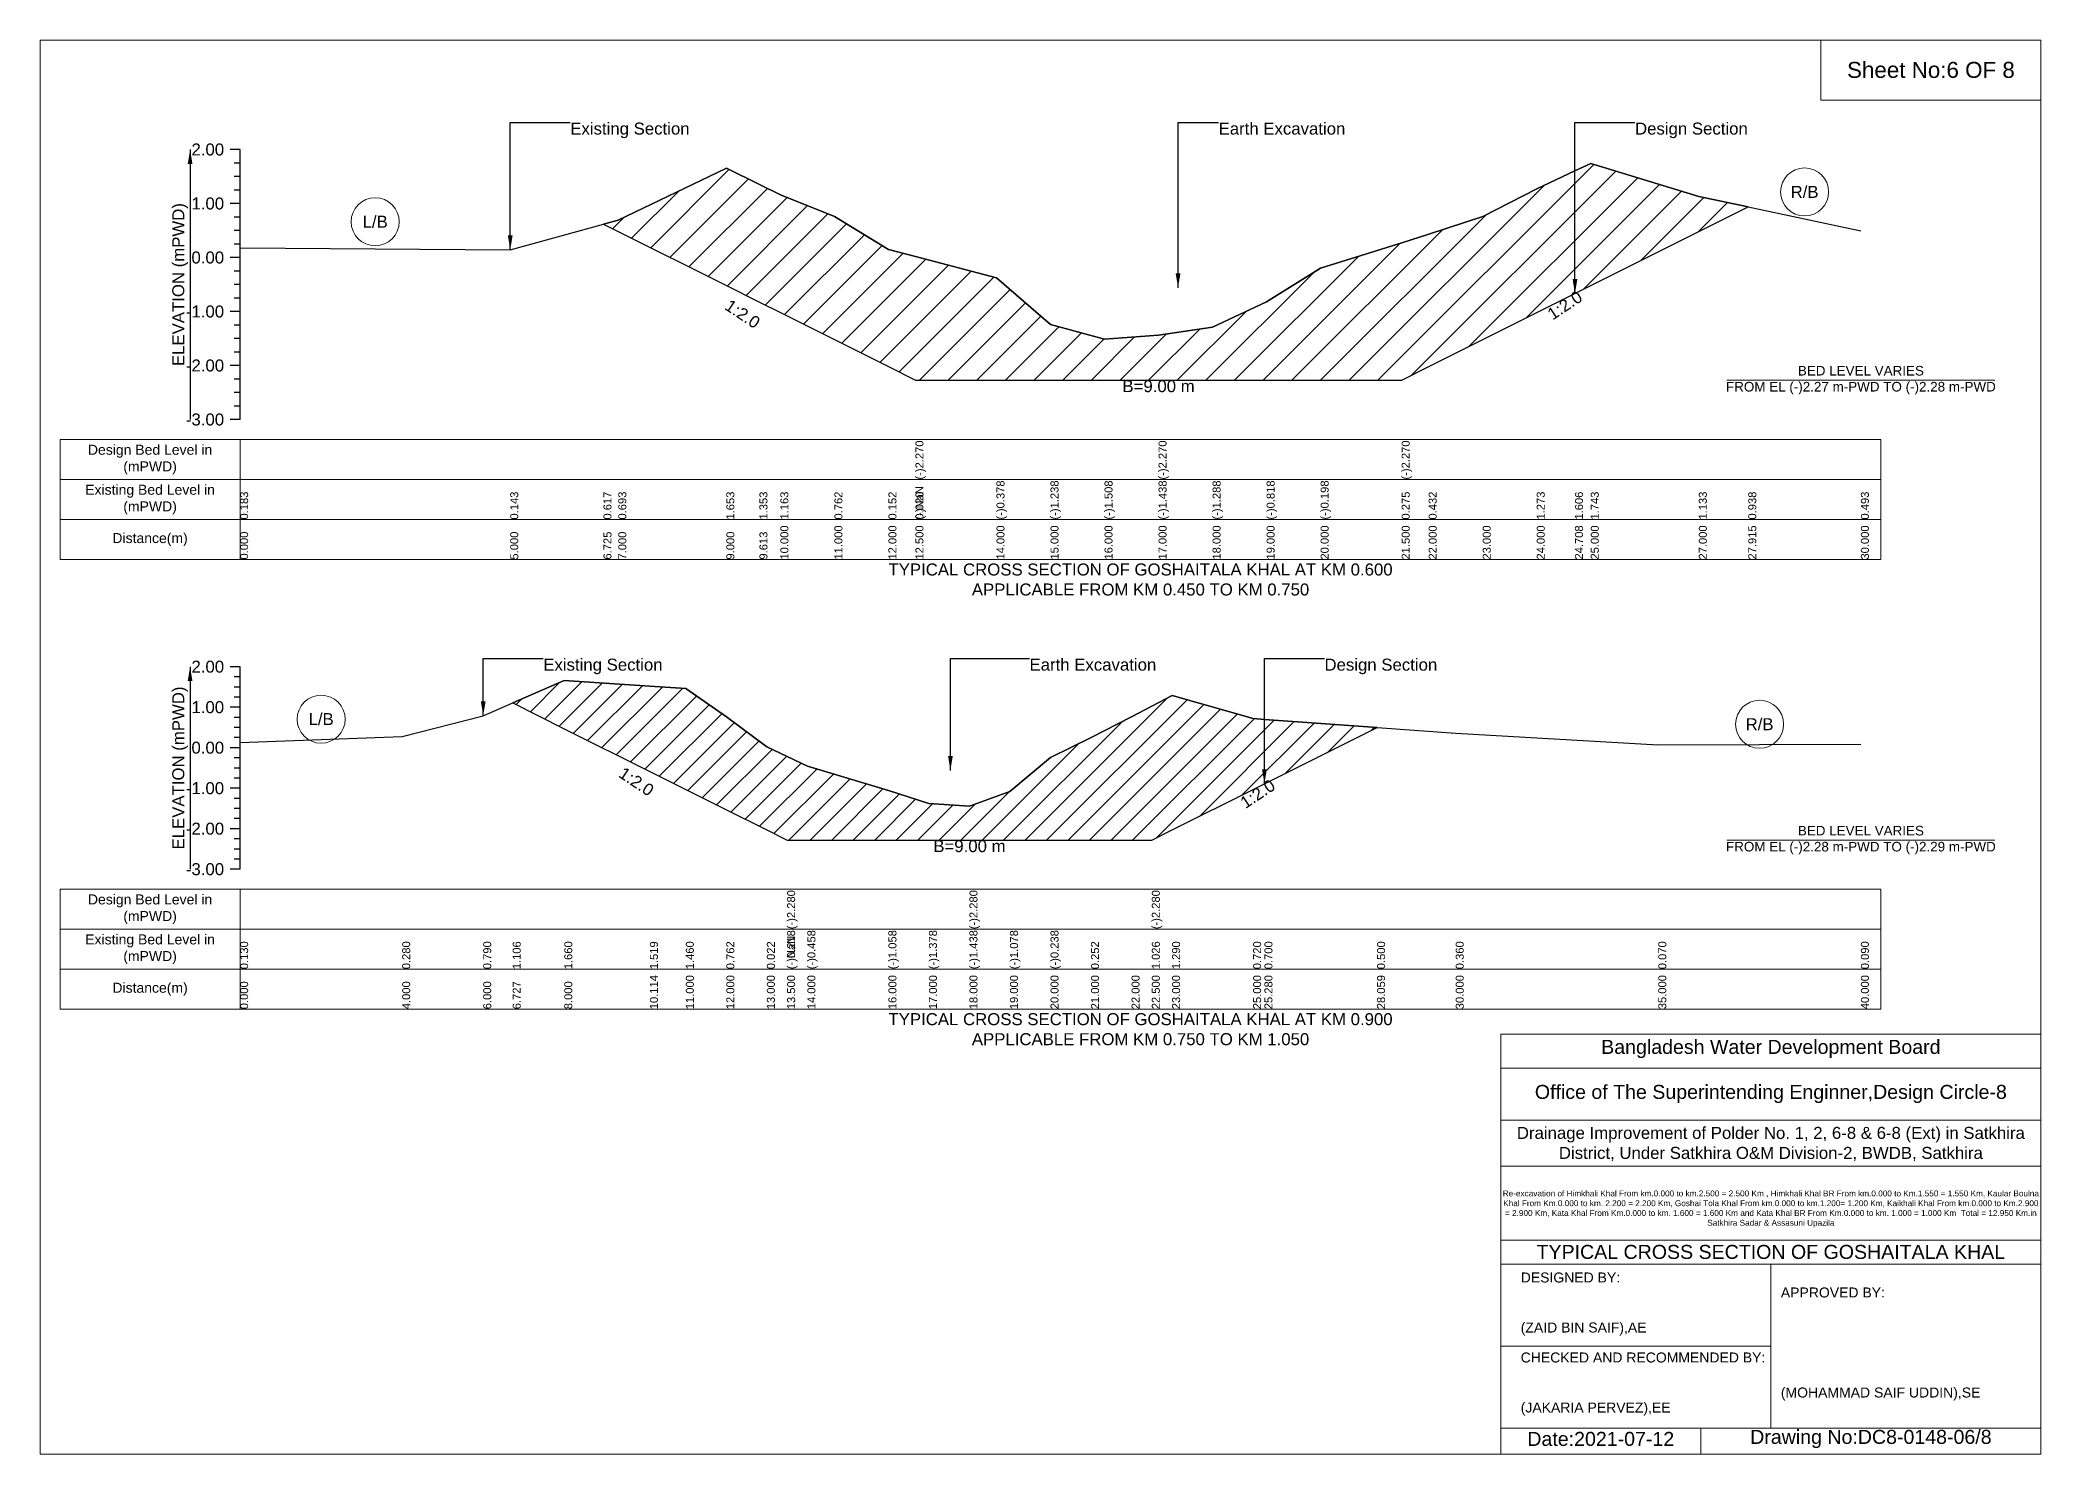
# Model space of a CAD drawing. Header units: inches. Extents: x 91000 to 628000, y -5656 to 0.
# Drawn here: x 250000 to 258000, y -5656 to 0 of the extents above; entities that cross this region are included whole.
import ezdxf

# ---------------------------------------------------------------- set-up
doc = ezdxf.new("R2010")
doc.units = ezdxf.units.IN
doc.header["$LTSCALE"] = 7
doc.header["$MEASUREMENT"] = 0
for name, color, linetype, lineweight in [('Cross section Data Border', 7, 'Continuous', 9), ('Cross Section Labels', 7, 'Continuous', 9), ('Existing_Bed_Level for Xsection', 7, 'Continuous', 25), ('Long Section Border', 7, 'Continuous', 9)]:
    doc.layers.add(name, color=color, linetype=linetype, lineweight=lineweight)
doc.styles.get("Standard").update_dxf_attribs({"font": 'arial.ttf'})
doc.dimstyles.get("Standard").update_dxf_attribs({"dimtxt": 0.18, "dimasz": 0.18, "dimexe": 0.18, "dimexo": 0.0625, "dimgap": 0.09, "dimtad": 0, "dimtih": 1, "dimtoh": 1, "dimdec": 4, "dimzin": 0, "dimdsep": 46, "dimtxsty": 'Standard', "dimcen": 0.09, "dimadec": 0, "dimazin": 0, "dimtfac": 1, "dimtdec": 4, "dimtofl": 0, "dimtmove": 0, "dimatfit": 3, "dimfxl": 1, "dimtolj": 1, "dimtzin": 0, "dimarcsym": 0})

msp = doc.modelspace()

# ---------------------------------------------------------------- hatches: boundary and pattern name
at = {"layer": 'Existing_Bed_Level for Xsection'}
h = msp.add_hatch(dxfattribs=at)
h.set_pattern_fill('ANSI31', color=256, scale=648, style=0)
h.paths.add_polyline_path([(252252.6, -736.9), (252312, -766.6), (252744, -982.6), (252876.3, -1048.8), (252960, -1090.6), (253176, -1198.6), (253392, -1306.6), (253500, -1360.6), (253824, -1360.6), (254040, -1360.6), (254256, -1360.6), (254472, -1360.6), (254688, -1360.6), (254904, -1360.6), (255120, -1360.6), (255444, -1360.6), (255552, -1306.6), (255768, -1198.6), (255984, -1090.6), (256136.9, -1014.2), (256200, -982.6), (256632, -766.6), (256829.7, -667.7), (256632, -625.5), (256200, -493.8), (256136.9, -523.5), (255984, -595.3), (255768, -705.7), (255552, -777), (255444, -811), (255120, -913), (254904, -1047), (254688, -1148.5), (254472, -1180.9), (254256, -1196), (254040, -1137.7), (253824, -951.9), (253500, -866.1), (253392, -837.4), (253176, -705.7), (252960, -619.1), (252876.3, -578.1), (252744, -513.2), (252312, -720.6)])
h = msp.add_hatch(dxfattribs=at)
h.set_pattern_fill('ANSI31', color=256, scale=486, style=0)
h.paths.add_polyline_path([(251889.8, -2651.8), (252096, -2754.9), (252438.4, -2926.1), (252582, -2997.9), (252744, -3078.9), (252906, -3159.9), (252987, -3200.4), (253068, -3200.4), (253392, -3200.4), (253554, -3200.4), (253716, -3200.4), (253878, -3200.4), (254040, -3200.4), (254202, -3200.4), (254364, -3200.4), (254445, -3200.4), (254526, -3159.9), (254850, -2997.9), (254895.3, -2975.2), (255345.6, -2750.1), (254895.3, -2717.7), (254850, -2714.4), (254526, -2622.1), (254445, -2664.8), (254364, -2707.6), (254202, -2790.2), (254040, -2869.6), (253878, -3005.7), (253716, -3064), (253554, -3054.3), (253392, -3002.4), (253068, -2905.2), (252987, -2866.4), (252906, -2827.5), (252744, -2707.6), (252582, -2594.5), (252438.4, -2585), (252096, -2562.1)])

# ---------------------------------------------------------------- linework, layer by layer
at = {"layer": 'Cross section Data Border'}
for points in [[(250080, -1598.3), (257360, -1598.3), (257360, -2078.3), (250080, -2078.3)], [(250080, -3397), (257360, -3397), (257360, -3877), (250080, -3877)]]:
    msp.add_lwpolyline(points, close=True, dxfattribs=at)
for points in [[(250800, -1598.3), (250800, -2078.3)], [(250080, -1758.3), (257360, -1758.3)], [(250080, -1918.3), (257360, -1918.3)], [(250800, -3397), (250800, -3877)], [(250080, -3557), (257360, -3557)], [(250080, -3717), (257360, -3717)]]:
    msp.add_lwpolyline(points, dxfattribs=at)
at = {"layer": 'Cross Section Labels'}
for points in [[(256744.2, -1360.6), (257815.8, -1360.6)], [(256744.2, -3200.4), (257815.8, -3200.4)]]:
    msp.add_lwpolyline(points, dxfattribs=at)
for centre in [(257054.9, -607.8), (251340, -727.1), (251124, -2716.8), (256875, -2737.1)]:
    msp.add_circle(centre, 96, dxfattribs=at)
at = {"layer": 'Existing_Bed_Level for Xsection'}
for points in [[(250800, -438.3), (250760, -438.3)], [(250800, -1518.3), (250800, -1302.3), (250800, -1086.3), (250800, -870.3), (250800, -654.3), (250800, -438.3)], [(250800, -492.3), (250776, -492.3)], [(250800, -546.3), (250776, -546.3)], [(250800, -830.7), (251880, -839.4), (252252.6, -736.9), (252312, -720.6), (252744, -513.2), (252876.3, -578.1), (252960, -619.1), (253176, -705.7), (253392, -837.4), (253500, -866.1), (253500, -866.1), (253824, -951.9), (254040, -1137.7), (254256, -1196), (254472, -1180.9), (254472, -1180.9), (254688, -1148.5), (254904, -1047), (255120, -913), (255444, -811), (255444, -811), (255552, -777), (255768, -705.7), (255984, -595.3), (256136.9, -523.5), (256200, -493.8), (256632, -625.5), (256829.7, -667.7), (257280, -763.8)], [(250800, -600.3), (250776, -600.3)], [(250800, -654.3), (250760, -654.3)], [(250800, -708.3), (250776, -708.3)], [(250800, -762.3), (250776, -762.3)], [(250800, -870.3), (250760, -870.3)], [(250800, -816.3), (250776, -816.3)], [(250800, -924.3), (250776, -924.3)], [(250800, -978.3), (250776, -978.3)], [(250800, -1032.3), (250776, -1032.3)], [(250800, -1086.3), (250760, -1086.3)], [(250800, -1140.3), (250776, -1140.3)], [(250800, -1194.3), (250776, -1194.3)], [(250800, -1248.3), (250776, -1248.3)], [(250800, -1302.3), (250760, -1302.3)], [(250800, -1356.3), (250776, -1356.3)], [(250800, -1410.3), (250776, -1410.3)], [(250800, -1518.3), (250760, -1518.3)], [(250800, -1464.3), (250776, -1464.3)], [(250800, -2507), (250760, -2507)], [(250800, -2547.5), (250776, -2547.5)], [(250800, -3317), (250800, -3155), (250800, -2993), (250800, -2831), (250800, -2669), (250800, -2507)], [(250800, -2588), (250776, -2588)], [(250800, -2628.5), (250776, -2628.5)], [(250800, -2810), (251448, -2785.7), (251772, -2703.1), (251889.8, -2651.8), (252096, -2562.1), (252438.4, -2585), (252582, -2594.5), (252744, -2707.6), (252906, -2827.5), (252987, -2866.4), (252987, -2866.4), (253068, -2905.2), (253392, -3002.4), (253554, -3054.3), (253716, -3064), (253716, -3064), (253878, -3005.7), (254040, -2869.6), (254202, -2790.2), (254364, -2707.6), (254445, -2664.8), (254445, -2664.8), (254526, -2622.1), (254850, -2714.4), (254895.3, -2717.7), (255345.6, -2750.1), (255660, -2772.7), (256470, -2819.7), (257280, -2816.5)], [(250800, -2669), (250760, -2669)], [(250800, -2709.5), (250776, -2709.5)], [(250800, -2750), (250776, -2750)], [(250800, -2790.5), (250776, -2790.5)], [(250800, -2831), (250760, -2831)], [(250800, -2871.5), (250776, -2871.5)], [(250800, -2912), (250776, -2912)], [(250800, -2952.5), (250776, -2952.5)], [(250800, -2993), (250760, -2993)], [(250800, -3033.5), (250776, -3033.5)], [(250800, -3074), (250776, -3074)], [(250800, -3114.5), (250776, -3114.5)], [(250800, -3155), (250760, -3155)], [(250800, -3195.5), (250776, -3195.5)], [(250800, -3236), (250776, -3236)], [(250800, -3276.5), (250776, -3276.5)], [(250800, -3317), (250760, -3317)]]:
    msp.add_lwpolyline(points, dxfattribs=at)
for points in [[(252252.6, -736.9), (252312, -766.6), (252744, -982.6), (252876.3, -1048.8), (252960, -1090.6), (253176, -1198.6), (253392, -1306.6), (253500, -1360.6), (253500, -1360.6), (253824, -1360.6), (254040, -1360.6), (254256, -1360.6), (254472, -1360.6), (254472, -1360.6), (254688, -1360.6), (254904, -1360.6), (255120, -1360.6), (255444, -1360.6), (255444, -1360.6), (255552, -1306.6), (255768, -1198.6), (255984, -1090.6), (256136.9, -1014.2), (256200, -982.6), (256632, -766.6), (256829.7, -667.7), (256632, -625.5), (256200, -493.8), (256136.9, -523.5), (255984, -595.3), (255768, -705.7), (255552, -777), (255444, -811), (255444, -811), (255120, -913), (254904, -1047), (254688, -1148.5), (254472, -1180.9), (254472, -1180.9), (254256, -1196), (254040, -1137.7), (253824, -951.9), (253500, -866.1), (253500, -866.1), (253392, -837.4), (253176, -705.7), (252960, -619.1), (252876.3, -578.1), (252744, -513.2), (252312, -720.6)], [(251889.8, -2651.8), (251889.8, -2651.8), (252096, -2754.9), (252438.4, -2926.1), (252582, -2997.9), (252744, -3078.9), (252906, -3159.9), (252987, -3200.4), (252987, -3200.4), (253068, -3200.4), (253392, -3200.4), (253554, -3200.4), (253716, -3200.4), (253716, -3200.4), (253878, -3200.4), (254040, -3200.4), (254202, -3200.4), (254364, -3200.4), (254445, -3200.4), (254445, -3200.4), (254526, -3159.9), (254850, -2997.9), (254895.3, -2975.2), (255345.6, -2750.1), (255345.6, -2750.1), (255345.6, -2750.1), (254895.3, -2717.7), (254850, -2714.4), (254526, -2622.1), (254445, -2664.8), (254445, -2664.8), (254364, -2707.6), (254202, -2790.2), (254040, -2869.6), (253878, -3005.7), (253716, -3064), (253716, -3064), (253554, -3054.3), (253392, -3002.4), (253068, -2905.2), (252987, -2866.4), (252987, -2866.4), (252906, -2827.5), (252744, -2707.6), (252582, -2594.5), (252438.4, -2585), (252096, -2562.1), (251889.8, -2651.8)]]:
    msp.add_lwpolyline(points, close=True, dxfattribs=at)
at = {"layer": 'Long Section Border'}
for points in [[(250000, 0), (258000, 0), (258000, -5656), (250000, -5656)], [(257120, 0), (258000, 0), (258000, -240), (257120, -240)]]:
    msp.add_lwpolyline(points, close=True, dxfattribs=at)
for points in [[(255840, -5656), (255840, -3976), (258000, -3976)], [(255840, -4112), (258000, -4112)], [(255840, -4320), (258000, -4320)], [(255840, -4504), (258000, -4504)], [(255840, -4800), (258000, -4800)], [(255840, -4896), (258000, -4896)], [(256920, -4896), (256920, -5552)], [(255840, -5224), (256920, -5224)], [(255840, -5552), (258000, -5552)], [(256640, -5552), (256640, -5656)]]:
    msp.add_lwpolyline(points, dxfattribs=at)

# ---------------------------------------------------------------- texts
at = {"layer": 'Cross section Data Border', "char_height": 40, "width": 640, "attachment_point": 5}
for s, insert in [('Design Bed Level in (mPWD)', (250440, -1678.3)), ('Existing Bed Level in (mPWD)', (250440, -1838.3)), ('Distance(m)', (250440, -1998.3)), ('Design Bed Level in (mPWD)', (250440, -3477)), ('Existing Bed Level in (mPWD)', (250440, -3637)), ('Distance(m)', (250440, -3797))]:
    msp.add_mtext(s, dxfattribs=dict(at, insert=insert))
at = {"layer": 'Cross Section Labels'}
for s, insert, char_height, attachment_point in [('Existing Section', (252120, -330.3), 48, 1), ('Earth Excavation', (254712, -330.3), 48, 1), ('Design Section', (256376.9, -330.3), 48, 1), ('R/B', (257054.9, -607.8), 48, 5), ('L/B', (251340, -727.1), 48, 5), ('B=9.00 m', (254472, -1360.6), 48, 2), ('BED LEVEL VARIES ^JFROM EL (-)2.27 m-PWD TO (-)2.28 m-PWD', (257280, -1360.6), 38.4, 5), ('TYPICAL CROSS SECTION OF GOSHAITALA KHAL AT KM 0.600^JAPPLICABLE FROM KM 0.450 TO KM 0.750', (254400, -2158.3), 48, 5), ('Existing Section', (252012, -2474.6), 48, 1), ('Earth Excavation', (253956, -2474.6), 48, 1), ('Design Section', (255135.3, -2474.6), 48, 1), ('L/B', (251124, -2716.8), 48, 5), ('R/B', (256875, -2737.1), 48, 5), ('B=9.00 m', (253716, -3200.4), 48, 2), ('BED LEVEL VARIES ^JFROM EL (-)2.28 m-PWD TO (-)2.29 m-PWD', (257280, -3200.4), 38.4, 5), ('TYPICAL CROSS SECTION OF GOSHAITALA KHAL AT KM 0.900^JAPPLICABLE FROM KM 0.750 TO KM 1.050', (254400, -3957), 48, 5)]:
    msp.add_mtext(s, dxfattribs=dict(at, insert=insert, char_height=char_height, attachment_point=attachment_point))
at = {"layer": 'Cross Section Labels', "char_height": 48, "attachment_point": 2}
for insert, rotation in [((256082.9, -1041.2), 33.69007), ((252822.3, -1075.8), 326.30993), ((252397.9, -2946.4), 326.30993), ((254854.8, -2995.5), 33.69007)]:
    msp.add_mtext('1:2.0', dxfattribs=dict(at, insert=insert, rotation=rotation))
at = {"layer": 'Existing_Bed_Level for Xsection', "char_height": 48, "attachment_point": 6}
for s, insert in [('2.00', (250736, -438.3)), ('1.00', (250736, -654.3)), ('0.00', (250736, -870.3)), ('-1.00', (250736, -1086.3)), ('-2.00', (250736, -1302.3)), ('-3.00', (250736, -1518.3)), ('2.00', (250736, -2507)), ('1.00', (250736, -2669)), ('0.00', (250736, -2831)), ('-1.00', (250736, -2993)), ('-2.00', (250736, -3155)), ('-3.00', (250736, -3317))]:
    msp.add_mtext(s, dxfattribs=dict(at, insert=insert))
at = {"layer": 'Existing_Bed_Level for Xsection', "rotation": 90}
for s, insert, char_height, attachment_point in [('ELEVATION (mPWD)', (250560, -978.3), 48, 5), ('(-)2.270', (253500, -1758.3), 32, 1), ('(-)2.270', (254472, -1758.3), 32, 1), ('(-)2.270', (255444, -1758.3), 32, 1), ('0.183', (250800, -1918.3), 32, 1), ('0.143', (251880, -1918.3), 32, 1), ('0.617', (252252.6, -1918.3), 32, 1), ('0.693', (252312, -1918.3), 32, 1), ('1.653', (252744, -1918.3), 32, 1), ('1.353', (252876.3, -1918.3), 32, 1), ('1.163', (252960, -1918.3), 32, 1), ('0.762', (253176, -1918.3), 32, 1), ('0.762', (253176, -1918.3), 32, 1), ('0.152', (253392, -1918.3), 32, 1), ('(-)NaN', (253500, -1918.3), 32, 1), ('0.020', (253500, -1918.3), 32, 1), ('0.020', (253500, -1918.3), 32, 1), ('(-)0.378', (253824, -1918.3), 32, 1), ('(-)1.238', (254040, -1918.3), 32, 1), ('(-)1.508', (254256, -1918.3), 32, 1), ('(-)1.438', (254472, -1918.3), 32, 1), ('(-)1.438', (254472, -1918.3), 32, 1), ('(-)1.438', (254472, -1918.3), 32, 1), ('(-)1.288', (254688, -1918.3), 32, 1), ('(-)0.818', (254904, -1918.3), 32, 1), ('(-)0.198', (255120, -1918.3), 32, 1), ('0.275', (255444, -1918.3), 32, 1), ('0.275', (255444, -1918.3), 32, 1), ('0.275', (255444, -1918.3), 32, 1), ('0.432', (255552, -1918.3), 32, 1), ('1.273', (255984, -1918.3), 32, 1), ('1.606', (256136.9, -1918.3), 32, 1), ('1.743', (256200, -1918.3), 32, 1), ('1.133', (256632, -1918.3), 32, 1), ('0.938', (256829.7, -1918.3), 32, 1), ('0.493', (257280, -1918.3), 32, 1), ('0.000', (250800, -2078.3), 32, 1), ('5.000', (251880, -2078.3), 32, 1), ('6.725', (252252.6, -2078.3), 32, 1), ('7.000', (252312, -2078.3), 32, 1), ('9.000', (252744, -2078.3), 32, 1), ('9.613', (252876.3, -2078.3), 32, 1), ('10.000', (252960, -2078.3), 32, 1), ('11.000', (253176, -2078.3), 32, 1), ('12.000', (253392, -2078.3), 32, 1), ('12.500', (253500, -2078.3), 32, 1), ('12.500', (253500, -2078.3), 32, 1), ('12.500', (253500, -2078.3), 32, 1), ('14.000', (253824, -2078.3), 32, 1), ('15.000', (254040, -2078.3), 32, 1), ('16.000', (254256, -2078.3), 32, 1), ('17.000', (254472, -2078.3), 32, 1), ('17.000', (254472, -2078.3), 32, 1), ('17.000', (254472, -2078.3), 32, 1), ('18.000', (254688, -2078.3), 32, 1), ('19.000', (254904, -2078.3), 32, 1), ('20.000', (255120, -2078.3), 32, 1), ('21.500', (255444, -2078.3), 32, 1), ('21.500', (255444, -2078.3), 32, 1), ('21.500', (255444, -2078.3), 32, 1), ('22.000', (255552, -2078.3), 32, 1), ('23.000', (255768, -2078.3), 32, 1), ('24.000', (255984, -2078.3), 32, 1), ('24.708', (256136.9, -2078.3), 32, 1), ('25.000', (256200, -2078.3), 32, 1), ('27.000', (256632, -2078.3), 32, 1), ('27.915', (256829.7, -2078.3), 32, 1), ('30.000', (257280, -2078.3), 32, 1), ('ELEVATION (mPWD)', (250560, -2912), 48, 5), ('(-)2.280', (252987, -3557), 32, 1), ('(-)2.280', (253716, -3557), 32, 1), ('(-)2.280', (254445, -3557), 32, 1), ('(-)0.218', (252987, -3717), 32, 1), ('(-)0.218', (252987, -3717), 32, 1), ('(-)NaN', (252987, -3717), 32, 1), ('(-)NaN', (252987, -3717), 32, 1), ('(-)0.458', (253068, -3717), 32, 1), ('(-)1.058', (253392, -3717), 32, 1), ('(-)1.378', (253554, -3717), 32, 1), ('(-)1.438', (253716, -3717), 32, 1), ('(-)1.438', (253716, -3717), 32, 1), ('(-)1.438', (253716, -3717), 32, 1), ('(-)1.078', (253878, -3717), 32, 1), ('(-)0.238', (254040, -3717), 32, 1), ('0.130', (250800, -3717), 32, 1), ('0.280', (251448, -3717), 32, 1), ('0.790', (251772, -3717), 32, 1), ('1.106', (251889.8, -3717), 32, 1), ('1.660', (252096, -3717), 32, 1), ('1.519', (252438.4, -3717), 32, 1), ('1.460', (252582, -3717), 32, 1), ('0.762', (252744, -3717), 32, 1), ('0.762', (252744, -3717), 32, 1), ('0.022', (252906, -3717), 32, 1), ('0.252', (254202, -3717), 32, 1), ('1.026', (254445, -3717), 32, 1), ('1.026', (254445, -3717), 32, 1), ('1.290', (254526, -3717), 32, 1), ('0.720', (254850, -3717), 32, 1), ('0.700', (254895.3, -3717), 32, 1), ('0.500', (255345.6, -3717), 32, 1), ('0.360', (255660, -3717), 32, 1), ('0.070', (256470, -3717), 32, 1), ('0.090', (257280, -3717), 32, 1), ('10.114', (252438.4, -3877), 32, 1), ('11.000', (252582, -3877), 32, 1), ('12.000', (252744, -3877), 32, 1), ('13.000', (252906, -3877), 32, 1), ('13.500', (252987, -3877), 32, 1), ('13.500', (252987, -3877), 32, 1), ('13.500', (252987, -3877), 32, 1), ('14.000', (253068, -3877), 32, 1), ('16.000', (253392, -3877), 32, 1), ('17.000', (253554, -3877), 32, 1), ('18.000', (253716, -3877), 32, 1), ('18.000', (253716, -3877), 32, 1), ('18.000', (253716, -3877), 32, 1), ('19.000', (253878, -3877), 32, 1), ('20.000', (254040, -3877), 32, 1), ('21.000', (254202, -3877), 32, 1), ('22.000', (254364, -3877), 32, 1), ('22.500', (254445, -3877), 32, 1), ('22.500', (254445, -3877), 32, 1), ('22.500', (254445, -3877), 32, 1), ('23.000', (254526, -3877), 32, 1), ('25.000', (254850, -3877), 32, 1), ('25.280', (254895.3, -3877), 32, 1), ('28.059', (255345.6, -3877), 32, 1), ('30.000', (255660, -3877), 32, 1), ('35.000', (256470, -3877), 32, 1), ('40.000', (257280, -3877), 32, 1), ('0.000', (250800, -3877), 32, 1), ('4.000', (251448, -3877), 32, 1), ('6.000', (251772, -3877), 32, 1), ('6.727', (251889.8, -3877), 32, 1), ('8.000', (252096, -3877), 32, 1)]:
    msp.add_mtext(s, dxfattribs=dict(at, insert=insert, char_height=char_height, attachment_point=attachment_point))
at = {"layer": 'Long Section Border', "attachment_point": 5}
for s, insert, char_height in [('Sheet No:6 OF 8', (257560, -120), 64), ('Bangladesh Water Development Board', (256920, -4036), 56), ('Office of The Superintending Enginner,Design Circle-8', (256920, -4216), 56)]:
    msp.add_mtext(s, dxfattribs=dict(at, insert=insert, char_height=char_height))
at = {"layer": 'Long Section Border'}
for s, insert, char_height, width, attachment_point in [('Drainage Improvement of Polder No. 1, 2, 6-8 & 6-8 (Ext) in Satkhira District, Under Satkhira O&M Division-2, BWDB, Satkhira', (256920, -4416), 48, 2240, 5), ('Re-excavation of Himkhali Khal From km.0.000 to km.2.500 = 2.500 Km , Himkhali Khal BR From km.0.000 to Km.1.550 = 1.550 Km, Kaular Boulna Khal From Km.0.000 to km. 2.200 = 2.200 Km, Goshai Tola Khal From km.0.000 to km.1.200= 1.200 Km, Kaikhali Khal From km.0.000 to Km.2.900 = 2.900 Km, Kata Khal From Km.0.000 to km. 1.600 = 1.600 Km and Kata Khal BR From Km.0.000 to km. 1.000 = 1.000 Km  Total = 12.950 Km.in Satkhira Sadar & Assasuni Upazila', (256920, -4676), 23.4814, 2160, 5), ('TYPICAL CROSS SECTION OF GOSHAITALA KHAL', (256920, -4848), 56, 2240, 5), ('DESIGNED BY:^J^J^J(ZAID BIN SAIF),AE', (255920, -5056), 40, 1120, 4), ('APPROVED BY:^J^J^J^J^J^J(MOHAMMAD SAIF UDDIN),SE', (256960, -5216), 40, 1120, 4), ('CHECKED AND RECOMMENDED BY:^J^J^J(JAKARIA PERVEZ),EE', (255920, -5376), 40, 1120, 4), ('Date:2021-07-12', (256240, -5596), 56, 1120, 5), ('Drawing No:DC8-0148-06/8', (257320, -5596), 56, 1760, 5)]:
    msp.add_mtext(s, dxfattribs=dict(at, insert=insert, char_height=char_height, width=width, attachment_point=attachment_point))

# ---------------------------------------------------------------- leaders
at = {"layer": 'Cross Section Labels', "annotation_type": 0, "has_hookline": 1, "hookline_direction": 0}
for points, text_width in [([(251880, -839.4), (251880, -330.3), (252119.9, -330.3)], 467.2), ([(254550, -991), (254550, -330.3), (254711.9, -330.3)], 497), ([(256136.9, -1014.2), (256136.9, -330.3), (256376.8, -330.3)], 441.2), ([(251772, -2703.1), (251772, -2474.6), (252011.9, -2474.6)], 467.2), ([(253639.8, -2921.7), (253639.8, -2474.6), (253955.9, -2474.6)], 497), ([(254895.3, -2975.2), (254895.3, -2474.6), (255135.2, -2474.6)], 441.2)]:
    msp.add_leader(points, dimstyle='Standard', override={"dimasz": 57.6}, dxfattribs=dict(at, text_width=text_width))
at = {"layer": 'Existing_Bed_Level for Xsection'}
for points in [[(250600, -438.3), (250600, -1518.3)], [(250600, -2507), (250600, -3317)]]:
    msp.add_leader(points, dimstyle='Standard', override={"dimasz": 57.6}, dxfattribs=at)

doc.saveas('drawing.dxf')
